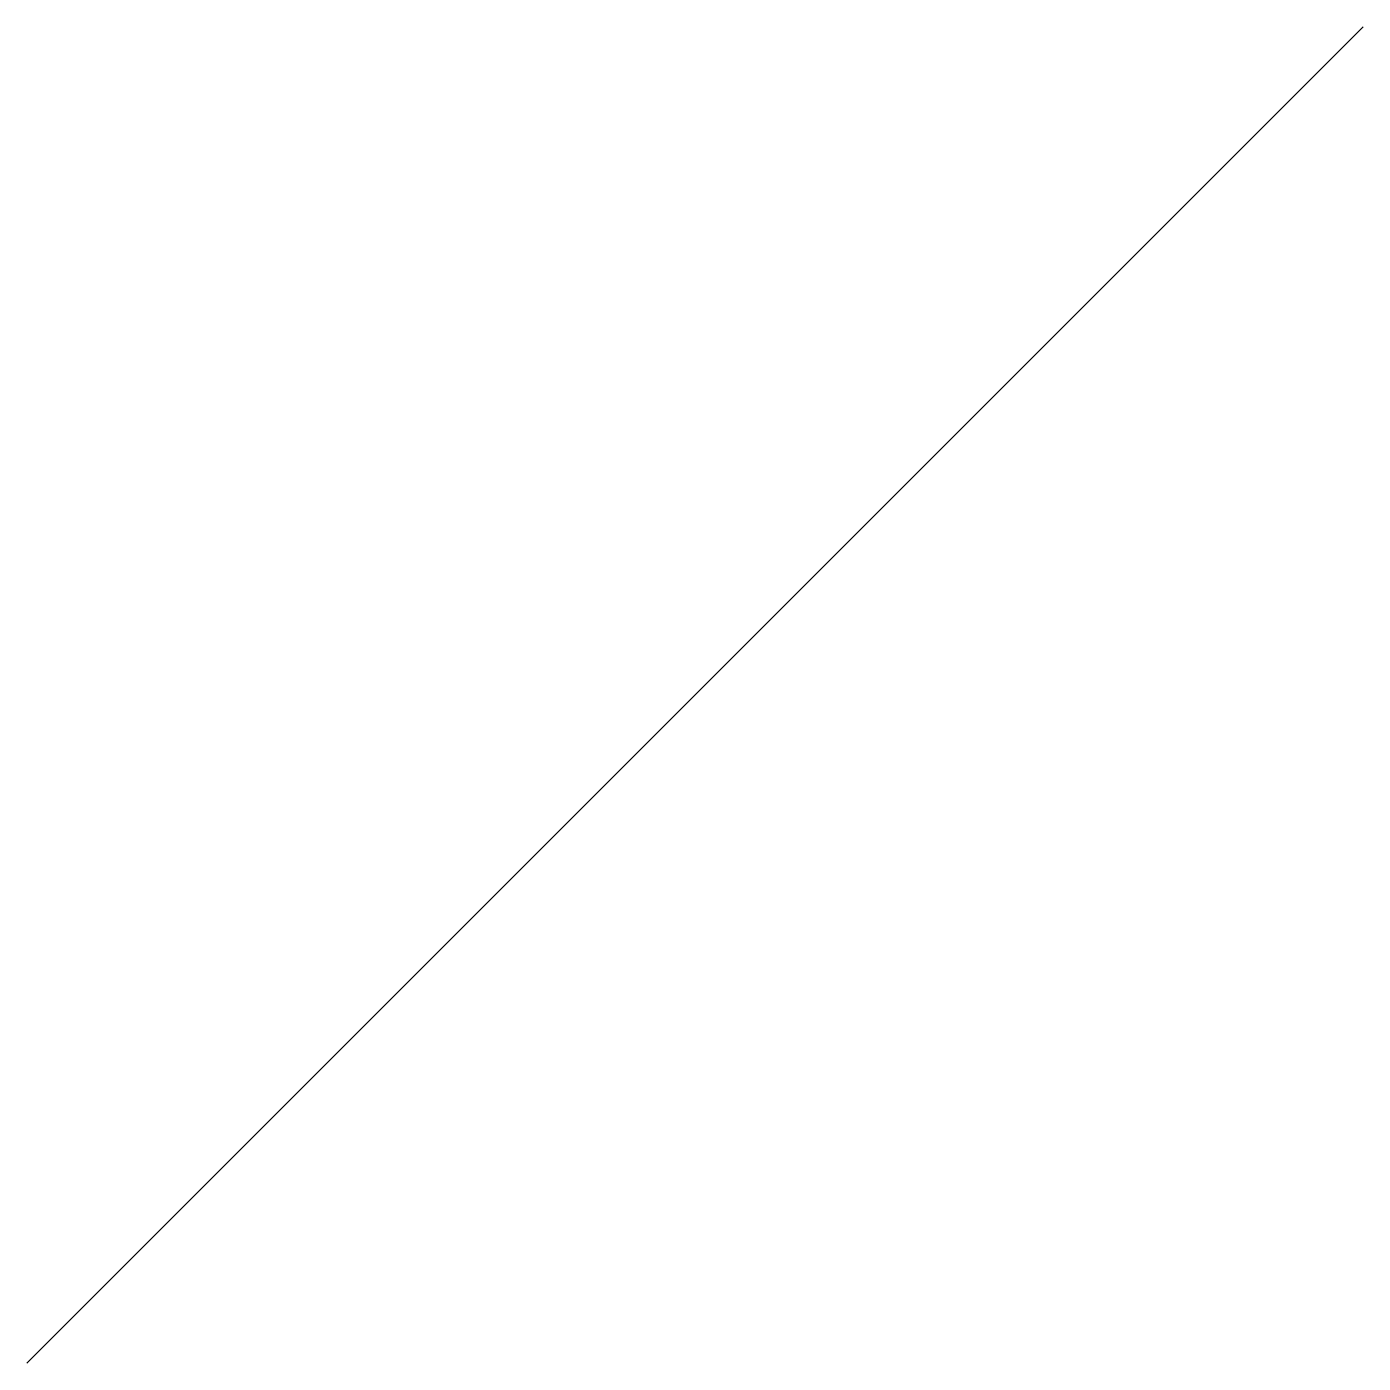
# Paper-space layout 'Layout1' of a CAD drawing. Header units: millimetres. Extents: x 0 to 1, y 0 to 1.
import ezdxf

# ---------------------------------------------------------------- set-up
doc = ezdxf.new("R2010")
doc.units = ezdxf.units.MM
doc.header["$LTSCALE"] = 2.5
doc.layers.get('0').update_dxf_attribs({"linetype": 'CONTINUOUS'})

psp = doc.layouts.get("Layout1")

# ---------------------------------------------------------------- linework, layer by layer
psp.add_line((0, 0), (1, 1))

doc.saveas('drawing.dxf')
